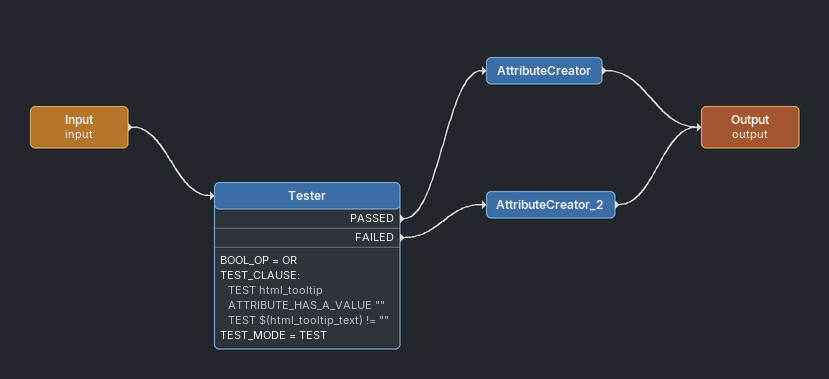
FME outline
Input (input)
    -> Tester
Tester
    BOOL_OP = OR
    TEST_CLAUSE:
      TEST html_tooltip ATTRIBUTE_HAS_A_VALUE ""
      TEST $(html_tooltip_text) != ""
    TEST_MODE = TEST
    PASSED -> AttributeCreator
    FAILED -> AttributeCreator_2
AttributeCreator
    -> Output (output)
AttributeCreator_2
    -> Output (output)
Output (output)
